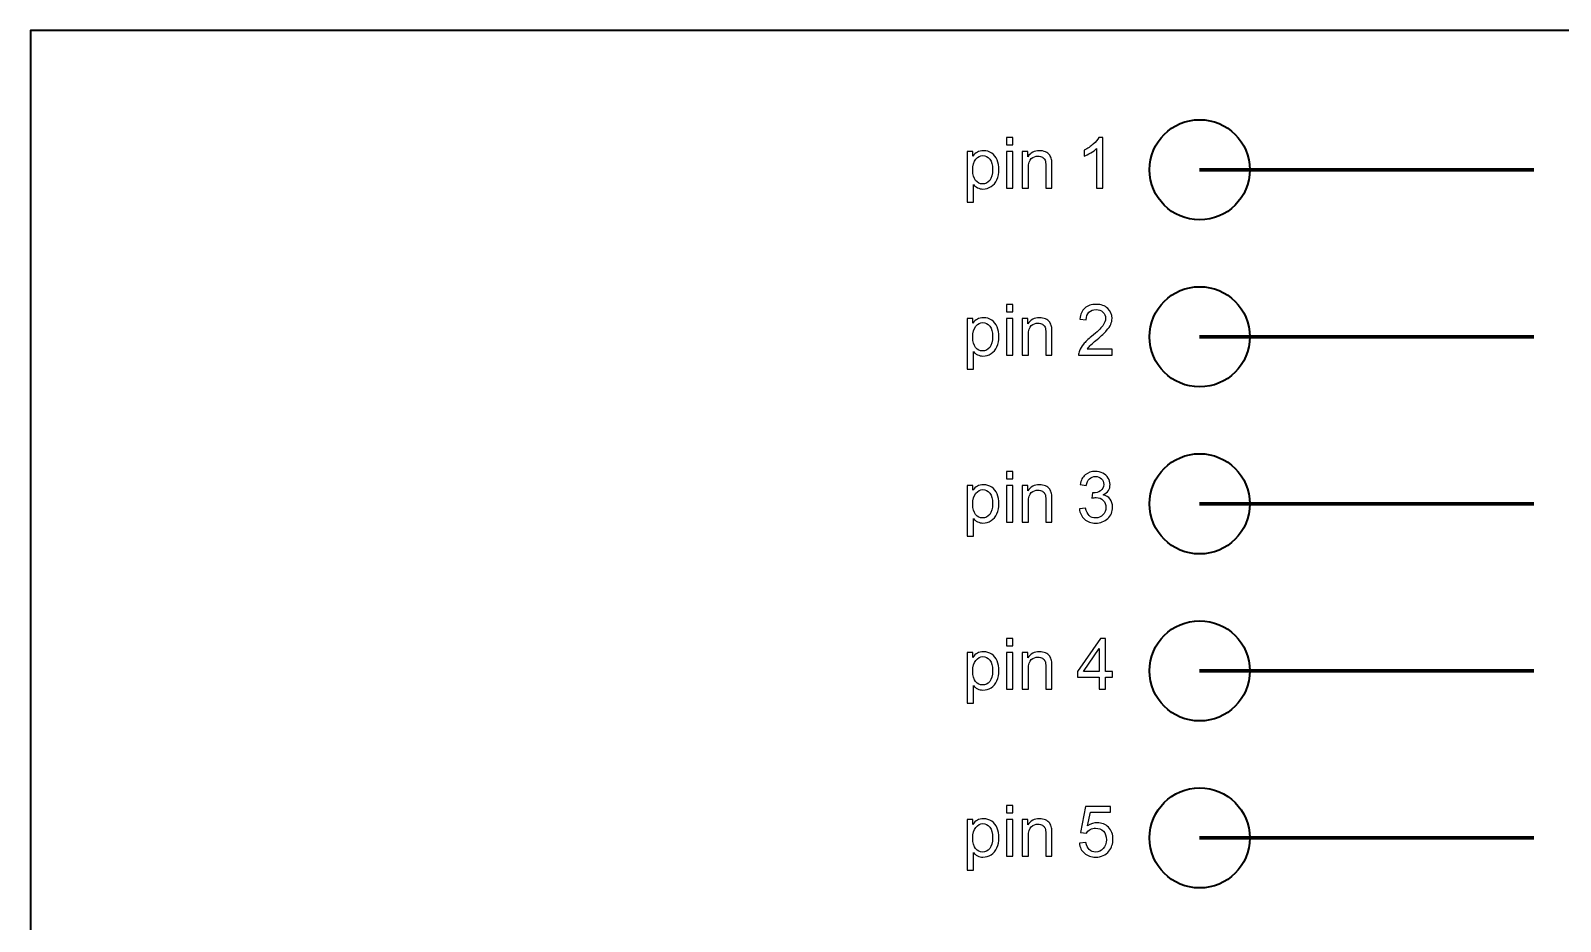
# Model space of a CAD drawing. Header units: centimetres. Extents: x -14.5 to -6.5, y -17.52 to -12.18.
# Drawn here: x -14.5 to -9.92, y -14.85 to -12.183 of the extents above; entities that cross this region are included whole.
import ezdxf

# ---------------------------------------------------------------- set-up
doc = ezdxf.new("R2010")
doc.units = ezdxf.units.CM
doc.header["$MEASUREMENT"] = 0
doc.layers.add('Layer 1', color=7, linetype='Continuous')

msp = doc.modelspace()

# ---------------------------------------------------------------- linework, layer by layer
at = {"layer": 'Layer 1', "color": 7, "lineweight": 35}
msp.add_lwpolyline([(-14.5, -17.51667), (-6.5, -17.51667), (-6.5, -12.18333), (-14.5, -12.18333), (-14.5, -17.51667)], close=True, dxfattribs=at)
at = {"layer": 'Layer 1', "color": 250, "lineweight": 35}
for centre in [(-11, -12.6), (-11, -13.1), (-11, -13.6), (-11, -14.1), (-11, -14.6)]:
    msp.add_ellipse(centre, major_axis=(0, 0.15), ratio=1, dxfattribs=at)
at = {"layer": 'Layer 1', "color": 250}
for points, knots in [([(-11.28994, -12.65506), (-11.28994, -12.65506), (-11.30853, -12.65506), (-11.30853, -12.65506), (-11.30853, -12.65506), (-11.30853, -12.65506), (-11.30853, -12.53652), (-11.30853, -12.53652), (-11.30853, -12.53652), (-11.31301, -12.54079), (-11.31887, -12.54506), (-11.32614, -12.54933), (-11.32614, -12.54933), (-11.33344, -12.5536), (-11.33997, -12.55681), (-11.34575, -12.55893), (-11.34575, -12.55893), (-11.34575, -12.55893), (-11.34575, -12.54097), (-11.34575, -12.54097), (-11.34575, -12.54097), (-11.33535, -12.53607), (-11.32624, -12.53014), (-11.31845, -12.52319), (-11.31845, -12.52319), (-11.31069, -12.5162), (-11.30515, -12.50947), (-11.3019, -12.5029), (-11.3019, -12.5029), (-11.3019, -12.5029), (-11.28994, -12.5029), (-11.28994, -12.5029), (-11.28994, -12.5029), (-11.28994, -12.5029), (-11.28994, -12.65506), (-11.28994, -12.65506)], [0, 0, 0, 0, 0.1111111, 0.1111111, 0.1111111, 0.1111111, 0.2222222, 0.2222222, 0.2222222, 0.2222222, 0.3333333, 0.3333333, 0.3333333, 0.3333333, 0.4444444, 0.4444444, 0.4444444, 0.4444444, 0.5555556, 0.5555556, 0.5555556, 0.5555556, 0.6666667, 0.6666667, 0.6666667, 0.6666667, 0.7777778, 0.7777778, 0.7777778, 0.7777778, 0.8888889, 0.8888889, 0.8888889, 0.8888889, 1, 1, 1, 1]), ([(-11.6961, -12.69711), (-11.6961, -12.69711), (-11.6961, -12.54531), (-11.6961, -12.54531), (-11.6961, -12.54531), (-11.6961, -12.54531), (-11.67917, -12.54531), (-11.67917, -12.54531), (-11.67917, -12.54531), (-11.67917, -12.54531), (-11.67917, -12.55956), (-11.67917, -12.55956), (-11.67917, -12.55956), (-11.67518, -12.55399), (-11.67066, -12.54979), (-11.66562, -12.547), (-11.66562, -12.547), (-11.66061, -12.54422), (-11.65451, -12.5428), (-11.64735, -12.5428), (-11.64735, -12.5428), (-11.63796, -12.5428), (-11.62971, -12.54524), (-11.62254, -12.55004), (-11.62254, -12.55004), (-11.61535, -12.55487), (-11.60995, -12.56168), (-11.60632, -12.57046), (-11.60632, -12.57046), (-11.60265, -12.57925), (-11.60081, -12.58888), (-11.60081, -12.59936), (-11.60081, -12.59936), (-11.60081, -12.61057), (-11.60282, -12.6207), (-11.60688, -12.62969), (-11.60688, -12.62969), (-11.6109, -12.63869), (-11.61676, -12.64557), (-11.62445, -12.65037), (-11.62445, -12.65037), (-11.63214, -12.65513), (-11.64022, -12.65753), (-11.64869, -12.65753), (-11.64869, -12.65753), (-11.65489, -12.65753), (-11.66043, -12.65622), (-11.66537, -12.65361), (-11.66537, -12.65361), (-11.67031, -12.651), (-11.67433, -12.64769), (-11.67751, -12.6437), (-11.67751, -12.6437), (-11.67751, -12.6437), (-11.67751, -12.69711), (-11.67751, -12.69711), (-11.67751, -12.69711), (-11.67751, -12.69711), (-11.6961, -12.69711), (-11.6961, -12.69711)], [0, 0, 0, 0, 0.0666667, 0.0666667, 0.0666667, 0.0666667, 0.1333333, 0.1333333, 0.1333333, 0.1333333, 0.2, 0.2, 0.2, 0.2, 0.2666667, 0.2666667, 0.2666667, 0.2666667, 0.3333333, 0.3333333, 0.3333333, 0.3333333, 0.4, 0.4, 0.4, 0.4, 0.4666667, 0.4666667, 0.4666667, 0.4666667, 0.5333333, 0.5333333, 0.5333333, 0.5333333, 0.6, 0.6, 0.6, 0.6, 0.6666667, 0.6666667, 0.6666667, 0.6666667, 0.7333333, 0.7333333, 0.7333333, 0.7333333, 0.8, 0.8, 0.8, 0.8, 0.8666667, 0.8666667, 0.8666667, 0.8666667, 0.9333333, 0.9333333, 0.9333333, 0.9333333, 1, 1, 1, 1]), ([(-11.57831, -12.52495), (-11.57831, -12.52495), (-11.57831, -12.50354), (-11.57831, -12.50354), (-11.57831, -12.50354), (-11.57831, -12.50354), (-11.55968, -12.50354), (-11.55968, -12.50354), (-11.55968, -12.50354), (-11.55968, -12.50354), (-11.55968, -12.52495), (-11.55968, -12.52495), (-11.55968, -12.52495), (-11.55968, -12.52495), (-11.57831, -12.52495), (-11.57831, -12.52495)], [0, 0, 0, 0, 0.25, 0.25, 0.25, 0.25, 0.5, 0.5, 0.5, 0.5, 0.75, 0.75, 0.75, 0.75, 1, 1, 1, 1]), ([(-11.57831, -12.65506), (-11.57831, -12.65506), (-11.57831, -12.54531), (-11.57831, -12.54531), (-11.57831, -12.54531), (-11.57831, -12.54531), (-11.55968, -12.54531), (-11.55968, -12.54531), (-11.55968, -12.54531), (-11.55968, -12.54531), (-11.55968, -12.65506), (-11.55968, -12.65506), (-11.55968, -12.65506), (-11.55968, -12.65506), (-11.57831, -12.65506), (-11.57831, -12.65506)], [0, 0, 0, 0, 0.25, 0.25, 0.25, 0.25, 0.5, 0.5, 0.5, 0.5, 0.75, 0.75, 0.75, 0.75, 1, 1, 1, 1]), ([(-11.53135, -12.65506), (-11.53135, -12.65506), (-11.53135, -12.54531), (-11.53135, -12.54531), (-11.53135, -12.54531), (-11.53135, -12.54531), (-11.51463, -12.54531), (-11.51463, -12.54531), (-11.51463, -12.54531), (-11.51463, -12.54531), (-11.51463, -12.5609), (-11.51463, -12.5609), (-11.51463, -12.5609), (-11.50655, -12.54884), (-11.49491, -12.5428), (-11.4797, -12.5428), (-11.4797, -12.5428), (-11.47307, -12.5428), (-11.467, -12.544), (-11.46146, -12.54637), (-11.46146, -12.54637), (-11.45589, -12.54877), (-11.45176, -12.55187), (-11.44901, -12.55575), (-11.44901, -12.55575), (-11.44622, -12.5596), (-11.44432, -12.56418), (-11.44319, -12.56947), (-11.44319, -12.56947), (-11.44252, -12.57293), (-11.44217, -12.57896), (-11.44217, -12.58757), (-11.44217, -12.58757), (-11.44217, -12.58757), (-11.44217, -12.65506), (-11.44217, -12.65506), (-11.44217, -12.65506), (-11.44217, -12.65506), (-11.46079, -12.65506), (-11.46079, -12.65506), (-11.46079, -12.65506), (-11.46079, -12.65506), (-11.46079, -12.58828), (-11.46079, -12.58828), (-11.46079, -12.58828), (-11.46079, -12.58073), (-11.4615, -12.57505), (-11.46295, -12.57127), (-11.46295, -12.57127), (-11.46439, -12.56753), (-11.46697, -12.56454), (-11.47064, -12.56231), (-11.47064, -12.56231), (-11.47434, -12.56006), (-11.47864, -12.55893), (-11.48362, -12.55893), (-11.48362, -12.55893), (-11.49156, -12.55893), (-11.49836, -12.56147), (-11.50415, -12.56648), (-11.50415, -12.56648), (-11.5099, -12.57152), (-11.51276, -12.58105), (-11.51276, -12.59512), (-11.51276, -12.59512), (-11.51276, -12.59512), (-11.51276, -12.65506), (-11.51276, -12.65506), (-11.51276, -12.65506), (-11.51276, -12.65506), (-11.53135, -12.65506), (-11.53135, -12.65506)], [0, 0, 0, 0, 0.0555556, 0.0555556, 0.0555556, 0.0555556, 0.1111111, 0.1111111, 0.1111111, 0.1111111, 0.1666667, 0.1666667, 0.1666667, 0.1666667, 0.2222222, 0.2222222, 0.2222222, 0.2222222, 0.2777778, 0.2777778, 0.2777778, 0.2777778, 0.3333333, 0.3333333, 0.3333333, 0.3333333, 0.3888889, 0.3888889, 0.3888889, 0.3888889, 0.4444444, 0.4444444, 0.4444444, 0.4444444, 0.5, 0.5, 0.5, 0.5, 0.5555556, 0.5555556, 0.5555556, 0.5555556, 0.6111111, 0.6111111, 0.6111111, 0.6111111, 0.6666667, 0.6666667, 0.6666667, 0.6666667, 0.7222222, 0.7222222, 0.7222222, 0.7222222, 0.7777778, 0.7777778, 0.7777778, 0.7777778, 0.8333333, 0.8333333, 0.8333333, 0.8333333, 0.8888889, 0.8888889, 0.8888889, 0.8888889, 0.9444444, 0.9444444, 0.9444444, 0.9444444, 1, 1, 1, 1]), ([(-11.67927, -12.6008), (-11.67927, -12.61491), (-11.67641, -12.62536), (-11.6707, -12.63213), (-11.6707, -12.63213), (-11.66498, -12.63887), (-11.65803, -12.64225), (-11.64992, -12.64225), (-11.64992, -12.64225), (-11.64167, -12.64225), (-11.63457, -12.63876), (-11.62868, -12.63174), (-11.62868, -12.63174), (-11.62279, -12.62476), (-11.61983, -12.61393), (-11.61983, -12.59925), (-11.61983, -12.59925), (-11.61983, -12.58524), (-11.62272, -12.5748), (-11.62847, -12.56782), (-11.62847, -12.56782), (-11.63422, -12.56087), (-11.6411, -12.55737), (-11.64907, -12.55737), (-11.64907, -12.55737), (-11.65701, -12.55737), (-11.66403, -12.56108), (-11.67013, -12.56849), (-11.67013, -12.56849), (-11.67624, -12.5759), (-11.67927, -12.58669), (-11.67927, -12.6008)], [0, 0, 0, 0, 0.125, 0.125, 0.125, 0.125, 0.25, 0.25, 0.25, 0.25, 0.375, 0.375, 0.375, 0.375, 0.5, 0.5, 0.5, 0.5, 0.625, 0.625, 0.625, 0.625, 0.75, 0.75, 0.75, 0.75, 0.875, 0.875, 0.875, 0.875, 1, 1, 1, 1]), ([(-11.57831, -13.02495), (-11.57831, -13.02495), (-11.57831, -13.00354), (-11.57831, -13.00354), (-11.57831, -13.00354), (-11.57831, -13.00354), (-11.55968, -13.00354), (-11.55968, -13.00354), (-11.55968, -13.00354), (-11.55968, -13.00354), (-11.55968, -13.02495), (-11.55968, -13.02495), (-11.55968, -13.02495), (-11.55968, -13.02495), (-11.57831, -13.02495), (-11.57831, -13.02495)], [0, 0, 0, 0, 0.25, 0.25, 0.25, 0.25, 0.5, 0.5, 0.5, 0.5, 0.75, 0.75, 0.75, 0.75, 1, 1, 1, 1]), ([(-11.26221, -13.13717), (-11.26221, -13.13717), (-11.26221, -13.15506), (-11.26221, -13.15506), (-11.26221, -13.15506), (-11.26221, -13.15506), (-11.36237, -13.15506), (-11.36237, -13.15506), (-11.36237, -13.15506), (-11.36251, -13.15058), (-11.3618, -13.14628), (-11.36022, -13.14215), (-11.36022, -13.14215), (-11.35768, -13.1353), (-11.35359, -13.1286), (-11.34798, -13.12197), (-11.34798, -13.12197), (-11.34233, -13.11537), (-11.33422, -13.10772), (-11.32363, -13.09904), (-11.32363, -13.09904), (-11.30716, -13.08553), (-11.29601, -13.07484), (-11.29023, -13.06693), (-11.29023, -13.06693), (-11.28444, -13.05907), (-11.28155, -13.05159), (-11.28155, -13.04457), (-11.28155, -13.04457), (-11.28155, -13.0372), (-11.28419, -13.03099), (-11.28945, -13.02591), (-11.28945, -13.02591), (-11.29474, -13.02086), (-11.30162, -13.01832), (-11.31009, -13.01832), (-11.31009, -13.01832), (-11.31905, -13.01832), (-11.32621, -13.021), (-11.33157, -13.0264), (-11.33157, -13.0264), (-11.33697, -13.03176), (-11.33969, -13.03921), (-11.33976, -13.0487), (-11.33976, -13.0487), (-11.33976, -13.0487), (-11.35888, -13.04676), (-11.35888, -13.04676), (-11.35888, -13.04676), (-11.35757, -13.03247), (-11.35263, -13.0216), (-11.3441, -13.01412), (-11.3441, -13.01412), (-11.33556, -13.00664), (-11.32406, -13.0029), (-11.30966, -13.0029), (-11.30966, -13.0029), (-11.29513, -13.0029), (-11.28363, -13.00696), (-11.27516, -13.01501), (-11.27516, -13.01501), (-11.26666, -13.02308), (-11.26243, -13.03307), (-11.26243, -13.04499), (-11.26243, -13.04499), (-11.26243, -13.05106), (-11.26366, -13.05702), (-11.26617, -13.06288), (-11.26617, -13.06288), (-11.26863, -13.06873), (-11.27276, -13.07491), (-11.27851, -13.08136), (-11.27851, -13.08136), (-11.28426, -13.08785), (-11.29382, -13.09674), (-11.30719, -13.10803), (-11.30719, -13.10803), (-11.31834, -13.11742), (-11.3255, -13.12377), (-11.32868, -13.12712), (-11.32868, -13.12712), (-11.33185, -13.13044), (-11.33446, -13.13379), (-11.33655, -13.13717), (-11.33655, -13.13717), (-11.33655, -13.13717), (-11.26221, -13.13717), (-11.26221, -13.13717)], [0, 0, 0, 0, 0.0454545, 0.0454545, 0.0454545, 0.0454545, 0.0909091, 0.0909091, 0.0909091, 0.0909091, 0.1363636, 0.1363636, 0.1363636, 0.1363636, 0.1818182, 0.1818182, 0.1818182, 0.1818182, 0.2272727, 0.2272727, 0.2272727, 0.2272727, 0.2727273, 0.2727273, 0.2727273, 0.2727273, 0.3181818, 0.3181818, 0.3181818, 0.3181818, 0.3636364, 0.3636364, 0.3636364, 0.3636364, 0.4090909, 0.4090909, 0.4090909, 0.4090909, 0.4545455, 0.4545455, 0.4545455, 0.4545455, 0.5, 0.5, 0.5, 0.5, 0.5454545, 0.5454545, 0.5454545, 0.5454545, 0.5909091, 0.5909091, 0.5909091, 0.5909091, 0.6363636, 0.6363636, 0.6363636, 0.6363636, 0.6818182, 0.6818182, 0.6818182, 0.6818182, 0.7272727, 0.7272727, 0.7272727, 0.7272727, 0.7727273, 0.7727273, 0.7727273, 0.7727273, 0.8181818, 0.8181818, 0.8181818, 0.8181818, 0.8636364, 0.8636364, 0.8636364, 0.8636364, 0.9090909, 0.9090909, 0.9090909, 0.9090909, 0.9545455, 0.9545455, 0.9545455, 0.9545455, 1, 1, 1, 1]), ([(-11.6961, -13.19711), (-11.6961, -13.19711), (-11.6961, -13.04531), (-11.6961, -13.04531), (-11.6961, -13.04531), (-11.6961, -13.04531), (-11.67917, -13.04531), (-11.67917, -13.04531), (-11.67917, -13.04531), (-11.67917, -13.04531), (-11.67917, -13.05956), (-11.67917, -13.05956), (-11.67917, -13.05956), (-11.67518, -13.05399), (-11.67066, -13.04979), (-11.66562, -13.047), (-11.66562, -13.047), (-11.66061, -13.04422), (-11.65451, -13.0428), (-11.64735, -13.0428), (-11.64735, -13.0428), (-11.63796, -13.0428), (-11.62971, -13.04524), (-11.62254, -13.05004), (-11.62254, -13.05004), (-11.61535, -13.05487), (-11.60995, -13.06168), (-11.60632, -13.07046), (-11.60632, -13.07046), (-11.60265, -13.07925), (-11.60081, -13.08888), (-11.60081, -13.09936), (-11.60081, -13.09936), (-11.60081, -13.11057), (-11.60282, -13.1207), (-11.60688, -13.12969), (-11.60688, -13.12969), (-11.6109, -13.13869), (-11.61676, -13.14557), (-11.62445, -13.15037), (-11.62445, -13.15037), (-11.63214, -13.15513), (-11.64022, -13.15753), (-11.64869, -13.15753), (-11.64869, -13.15753), (-11.65489, -13.15753), (-11.66043, -13.15622), (-11.66537, -13.15361), (-11.66537, -13.15361), (-11.67031, -13.151), (-11.67433, -13.14769), (-11.67751, -13.1437), (-11.67751, -13.1437), (-11.67751, -13.1437), (-11.67751, -13.19711), (-11.67751, -13.19711), (-11.67751, -13.19711), (-11.67751, -13.19711), (-11.6961, -13.19711), (-11.6961, -13.19711)], [0, 0, 0, 0, 0.0666667, 0.0666667, 0.0666667, 0.0666667, 0.1333333, 0.1333333, 0.1333333, 0.1333333, 0.2, 0.2, 0.2, 0.2, 0.2666667, 0.2666667, 0.2666667, 0.2666667, 0.3333333, 0.3333333, 0.3333333, 0.3333333, 0.4, 0.4, 0.4, 0.4, 0.4666667, 0.4666667, 0.4666667, 0.4666667, 0.5333333, 0.5333333, 0.5333333, 0.5333333, 0.6, 0.6, 0.6, 0.6, 0.6666667, 0.6666667, 0.6666667, 0.6666667, 0.7333333, 0.7333333, 0.7333333, 0.7333333, 0.8, 0.8, 0.8, 0.8, 0.8666667, 0.8666667, 0.8666667, 0.8666667, 0.9333333, 0.9333333, 0.9333333, 0.9333333, 1, 1, 1, 1]), ([(-11.57831, -13.15506), (-11.57831, -13.15506), (-11.57831, -13.04531), (-11.57831, -13.04531), (-11.57831, -13.04531), (-11.57831, -13.04531), (-11.55968, -13.04531), (-11.55968, -13.04531), (-11.55968, -13.04531), (-11.55968, -13.04531), (-11.55968, -13.15506), (-11.55968, -13.15506), (-11.55968, -13.15506), (-11.55968, -13.15506), (-11.57831, -13.15506), (-11.57831, -13.15506)], [0, 0, 0, 0, 0.25, 0.25, 0.25, 0.25, 0.5, 0.5, 0.5, 0.5, 0.75, 0.75, 0.75, 0.75, 1, 1, 1, 1]), ([(-11.53135, -13.15506), (-11.53135, -13.15506), (-11.53135, -13.04531), (-11.53135, -13.04531), (-11.53135, -13.04531), (-11.53135, -13.04531), (-11.51463, -13.04531), (-11.51463, -13.04531), (-11.51463, -13.04531), (-11.51463, -13.04531), (-11.51463, -13.0609), (-11.51463, -13.0609), (-11.51463, -13.0609), (-11.50655, -13.04884), (-11.49491, -13.0428), (-11.4797, -13.0428), (-11.4797, -13.0428), (-11.47307, -13.0428), (-11.467, -13.044), (-11.46146, -13.04637), (-11.46146, -13.04637), (-11.45589, -13.04877), (-11.45176, -13.05187), (-11.44901, -13.05575), (-11.44901, -13.05575), (-11.44622, -13.0596), (-11.44432, -13.06418), (-11.44319, -13.06947), (-11.44319, -13.06947), (-11.44252, -13.07293), (-11.44217, -13.07896), (-11.44217, -13.08757), (-11.44217, -13.08757), (-11.44217, -13.08757), (-11.44217, -13.15506), (-11.44217, -13.15506), (-11.44217, -13.15506), (-11.44217, -13.15506), (-11.46079, -13.15506), (-11.46079, -13.15506), (-11.46079, -13.15506), (-11.46079, -13.15506), (-11.46079, -13.08828), (-11.46079, -13.08828), (-11.46079, -13.08828), (-11.46079, -13.08073), (-11.4615, -13.07505), (-11.46295, -13.07127), (-11.46295, -13.07127), (-11.46439, -13.06753), (-11.46697, -13.06454), (-11.47064, -13.06231), (-11.47064, -13.06231), (-11.47434, -13.06006), (-11.47864, -13.05893), (-11.48362, -13.05893), (-11.48362, -13.05893), (-11.49156, -13.05893), (-11.49836, -13.06147), (-11.50415, -13.06648), (-11.50415, -13.06648), (-11.5099, -13.07152), (-11.51276, -13.08105), (-11.51276, -13.09512), (-11.51276, -13.09512), (-11.51276, -13.09512), (-11.51276, -13.15506), (-11.51276, -13.15506), (-11.51276, -13.15506), (-11.51276, -13.15506), (-11.53135, -13.15506), (-11.53135, -13.15506)], [0, 0, 0, 0, 0.0555556, 0.0555556, 0.0555556, 0.0555556, 0.1111111, 0.1111111, 0.1111111, 0.1111111, 0.1666667, 0.1666667, 0.1666667, 0.1666667, 0.2222222, 0.2222222, 0.2222222, 0.2222222, 0.2777778, 0.2777778, 0.2777778, 0.2777778, 0.3333333, 0.3333333, 0.3333333, 0.3333333, 0.3888889, 0.3888889, 0.3888889, 0.3888889, 0.4444444, 0.4444444, 0.4444444, 0.4444444, 0.5, 0.5, 0.5, 0.5, 0.5555556, 0.5555556, 0.5555556, 0.5555556, 0.6111111, 0.6111111, 0.6111111, 0.6111111, 0.6666667, 0.6666667, 0.6666667, 0.6666667, 0.7222222, 0.7222222, 0.7222222, 0.7222222, 0.7777778, 0.7777778, 0.7777778, 0.7777778, 0.8333333, 0.8333333, 0.8333333, 0.8333333, 0.8888889, 0.8888889, 0.8888889, 0.8888889, 0.9444444, 0.9444444, 0.9444444, 0.9444444, 1, 1, 1, 1]), ([(-11.67927, -13.1008), (-11.67927, -13.11491), (-11.67641, -13.12536), (-11.6707, -13.13213), (-11.6707, -13.13213), (-11.66498, -13.13887), (-11.65803, -13.14225), (-11.64992, -13.14225), (-11.64992, -13.14225), (-11.64167, -13.14225), (-11.63457, -13.13876), (-11.62868, -13.13174), (-11.62868, -13.13174), (-11.62279, -13.12476), (-11.61983, -13.11393), (-11.61983, -13.09925), (-11.61983, -13.09925), (-11.61983, -13.08524), (-11.62272, -13.0748), (-11.62847, -13.06782), (-11.62847, -13.06782), (-11.63422, -13.06087), (-11.6411, -13.05737), (-11.64907, -13.05737), (-11.64907, -13.05737), (-11.65701, -13.05737), (-11.66403, -13.06108), (-11.67013, -13.06849), (-11.67013, -13.06849), (-11.67624, -13.0759), (-11.67927, -13.08669), (-11.67927, -13.1008)], [0, 0, 0, 0, 0.125, 0.125, 0.125, 0.125, 0.25, 0.25, 0.25, 0.25, 0.375, 0.375, 0.375, 0.375, 0.5, 0.5, 0.5, 0.5, 0.625, 0.625, 0.625, 0.625, 0.75, 0.75, 0.75, 0.75, 0.875, 0.875, 0.875, 0.875, 1, 1, 1, 1]), ([(-11.57831, -13.52495), (-11.57831, -13.52495), (-11.57831, -13.50354), (-11.57831, -13.50354), (-11.57831, -13.50354), (-11.57831, -13.50354), (-11.55968, -13.50354), (-11.55968, -13.50354), (-11.55968, -13.50354), (-11.55968, -13.50354), (-11.55968, -13.52495), (-11.55968, -13.52495), (-11.55968, -13.52495), (-11.55968, -13.52495), (-11.57831, -13.52495), (-11.57831, -13.52495)], [0, 0, 0, 0, 0.25, 0.25, 0.25, 0.25, 0.5, 0.5, 0.5, 0.5, 0.75, 0.75, 0.75, 0.75, 1, 1, 1, 1]), ([(-11.3599, -13.61505), (-11.3599, -13.61505), (-11.34131, -13.61258), (-11.34131, -13.61258), (-11.34131, -13.61258), (-11.33916, -13.62313), (-11.33552, -13.63072), (-11.33041, -13.63537), (-11.33041, -13.63537), (-11.32526, -13.64003), (-11.31901, -13.64236), (-11.31164, -13.64236), (-11.31164, -13.64236), (-11.30289, -13.64236), (-11.29548, -13.63933), (-11.28945, -13.63326), (-11.28945, -13.63326), (-11.28345, -13.62719), (-11.28042, -13.61968), (-11.28042, -13.61072), (-11.28042, -13.61072), (-11.28042, -13.60218), (-11.2832, -13.59512), (-11.28878, -13.58958), (-11.28878, -13.58958), (-11.29439, -13.58404), (-11.30148, -13.58126), (-11.31009, -13.58126), (-11.31009, -13.58126), (-11.31361, -13.58126), (-11.31799, -13.58196), (-11.32321, -13.58334), (-11.32321, -13.58334), (-11.32321, -13.58334), (-11.32113, -13.56701), (-11.32113, -13.56701), (-11.32113, -13.56701), (-11.31989, -13.56715), (-11.31891, -13.56722), (-11.31813, -13.56722), (-11.31813, -13.56722), (-11.31023, -13.56722), (-11.3031, -13.56514), (-11.29675, -13.56101), (-11.29675, -13.56101), (-11.2904, -13.55688), (-11.28723, -13.5505), (-11.28723, -13.54189), (-11.28723, -13.54189), (-11.28723, -13.53508), (-11.28955, -13.5294), (-11.29418, -13.52495), (-11.29418, -13.52495), (-11.2988, -13.52047), (-11.30476, -13.51822), (-11.31206, -13.51822), (-11.31206, -13.51822), (-11.31929, -13.51822), (-11.32533, -13.52051), (-11.33012, -13.52502), (-11.33012, -13.52502), (-11.33496, -13.52957), (-11.33806, -13.53642), (-11.33944, -13.54552), (-11.33944, -13.54552), (-11.33944, -13.54552), (-11.35803, -13.5422), (-11.35803, -13.5422), (-11.35803, -13.5422), (-11.35577, -13.52972), (-11.35059, -13.52005), (-11.34254, -13.51321), (-11.34254, -13.51321), (-11.33446, -13.50636), (-11.32445, -13.5029), (-11.31245, -13.5029), (-11.31245, -13.5029), (-11.3042, -13.5029), (-11.29658, -13.5047), (-11.28963, -13.50823), (-11.28963, -13.50823), (-11.28268, -13.51179), (-11.27735, -13.51663), (-11.27364, -13.52277), (-11.27364, -13.52277), (-11.26998, -13.5289), (-11.26811, -13.5354), (-11.26811, -13.54231), (-11.26811, -13.54231), (-11.26811, -13.54884), (-11.26987, -13.5548), (-11.2734, -13.5602), (-11.2734, -13.5602), (-11.27693, -13.56556), (-11.28211, -13.56983), (-11.28899, -13.573), (-11.28899, -13.573), (-11.28003, -13.57505), (-11.27308, -13.57935), (-11.26811, -13.58588), (-11.26811, -13.58588), (-11.26317, -13.59237), (-11.2607, -13.60052), (-11.2607, -13.61029), (-11.2607, -13.61029), (-11.2607, -13.62352), (-11.2655, -13.63474), (-11.27516, -13.64395), (-11.27516, -13.64395), (-11.28479, -13.65315), (-11.297, -13.65774), (-11.31174, -13.65774), (-11.31174, -13.65774), (-11.32504, -13.65774), (-11.33609, -13.65379), (-11.34487, -13.64585), (-11.34487, -13.64585), (-11.35366, -13.63795), (-11.35867, -13.62768), (-11.3599, -13.61505)], [0, 0, 0, 0, 0.0333333, 0.0333333, 0.0333333, 0.0333333, 0.0666667, 0.0666667, 0.0666667, 0.0666667, 0.1, 0.1, 0.1, 0.1, 0.1333333, 0.1333333, 0.1333333, 0.1333333, 0.1666667, 0.1666667, 0.1666667, 0.1666667, 0.2, 0.2, 0.2, 0.2, 0.2333333, 0.2333333, 0.2333333, 0.2333333, 0.2666667, 0.2666667, 0.2666667, 0.2666667, 0.3, 0.3, 0.3, 0.3, 0.3333333, 0.3333333, 0.3333333, 0.3333333, 0.3666667, 0.3666667, 0.3666667, 0.3666667, 0.4, 0.4, 0.4, 0.4, 0.4333333, 0.4333333, 0.4333333, 0.4333333, 0.4666667, 0.4666667, 0.4666667, 0.4666667, 0.5, 0.5, 0.5, 0.5, 0.5333333, 0.5333333, 0.5333333, 0.5333333, 0.5666667, 0.5666667, 0.5666667, 0.5666667, 0.6, 0.6, 0.6, 0.6, 0.6333333, 0.6333333, 0.6333333, 0.6333333, 0.6666667, 0.6666667, 0.6666667, 0.6666667, 0.7, 0.7, 0.7, 0.7, 0.7333333, 0.7333333, 0.7333333, 0.7333333, 0.7666667, 0.7666667, 0.7666667, 0.7666667, 0.8, 0.8, 0.8, 0.8, 0.8333333, 0.8333333, 0.8333333, 0.8333333, 0.8666667, 0.8666667, 0.8666667, 0.8666667, 0.9, 0.9, 0.9, 0.9, 0.9333333, 0.9333333, 0.9333333, 0.9333333, 0.9666667, 0.9666667, 0.9666667, 0.9666667, 1, 1, 1, 1]), ([(-11.6961, -13.69711), (-11.6961, -13.69711), (-11.6961, -13.54531), (-11.6961, -13.54531), (-11.6961, -13.54531), (-11.6961, -13.54531), (-11.67917, -13.54531), (-11.67917, -13.54531), (-11.67917, -13.54531), (-11.67917, -13.54531), (-11.67917, -13.55956), (-11.67917, -13.55956), (-11.67917, -13.55956), (-11.67518, -13.55399), (-11.67066, -13.54979), (-11.66562, -13.547), (-11.66562, -13.547), (-11.66061, -13.54422), (-11.65451, -13.5428), (-11.64735, -13.5428), (-11.64735, -13.5428), (-11.63796, -13.5428), (-11.62971, -13.54524), (-11.62254, -13.55004), (-11.62254, -13.55004), (-11.61535, -13.55487), (-11.60995, -13.56168), (-11.60632, -13.57046), (-11.60632, -13.57046), (-11.60265, -13.57925), (-11.60081, -13.58888), (-11.60081, -13.59936), (-11.60081, -13.59936), (-11.60081, -13.61057), (-11.60282, -13.6207), (-11.60688, -13.62969), (-11.60688, -13.62969), (-11.6109, -13.63869), (-11.61676, -13.64557), (-11.62445, -13.65037), (-11.62445, -13.65037), (-11.63214, -13.65513), (-11.64022, -13.65753), (-11.64869, -13.65753), (-11.64869, -13.65753), (-11.65489, -13.65753), (-11.66043, -13.65622), (-11.66537, -13.65361), (-11.66537, -13.65361), (-11.67031, -13.651), (-11.67433, -13.64769), (-11.67751, -13.6437), (-11.67751, -13.6437), (-11.67751, -13.6437), (-11.67751, -13.69711), (-11.67751, -13.69711), (-11.67751, -13.69711), (-11.67751, -13.69711), (-11.6961, -13.69711), (-11.6961, -13.69711)], [0, 0, 0, 0, 0.0666667, 0.0666667, 0.0666667, 0.0666667, 0.1333333, 0.1333333, 0.1333333, 0.1333333, 0.2, 0.2, 0.2, 0.2, 0.2666667, 0.2666667, 0.2666667, 0.2666667, 0.3333333, 0.3333333, 0.3333333, 0.3333333, 0.4, 0.4, 0.4, 0.4, 0.4666667, 0.4666667, 0.4666667, 0.4666667, 0.5333333, 0.5333333, 0.5333333, 0.5333333, 0.6, 0.6, 0.6, 0.6, 0.6666667, 0.6666667, 0.6666667, 0.6666667, 0.7333333, 0.7333333, 0.7333333, 0.7333333, 0.8, 0.8, 0.8, 0.8, 0.8666667, 0.8666667, 0.8666667, 0.8666667, 0.9333333, 0.9333333, 0.9333333, 0.9333333, 1, 1, 1, 1]), ([(-11.57831, -13.65506), (-11.57831, -13.65506), (-11.57831, -13.54531), (-11.57831, -13.54531), (-11.57831, -13.54531), (-11.57831, -13.54531), (-11.55968, -13.54531), (-11.55968, -13.54531), (-11.55968, -13.54531), (-11.55968, -13.54531), (-11.55968, -13.65506), (-11.55968, -13.65506), (-11.55968, -13.65506), (-11.55968, -13.65506), (-11.57831, -13.65506), (-11.57831, -13.65506)], [0, 0, 0, 0, 0.25, 0.25, 0.25, 0.25, 0.5, 0.5, 0.5, 0.5, 0.75, 0.75, 0.75, 0.75, 1, 1, 1, 1]), ([(-11.53135, -13.65506), (-11.53135, -13.65506), (-11.53135, -13.54531), (-11.53135, -13.54531), (-11.53135, -13.54531), (-11.53135, -13.54531), (-11.51463, -13.54531), (-11.51463, -13.54531), (-11.51463, -13.54531), (-11.51463, -13.54531), (-11.51463, -13.5609), (-11.51463, -13.5609), (-11.51463, -13.5609), (-11.50655, -13.54884), (-11.49491, -13.5428), (-11.4797, -13.5428), (-11.4797, -13.5428), (-11.47307, -13.5428), (-11.467, -13.544), (-11.46146, -13.54637), (-11.46146, -13.54637), (-11.45589, -13.54877), (-11.45176, -13.55187), (-11.44901, -13.55575), (-11.44901, -13.55575), (-11.44622, -13.5596), (-11.44432, -13.56418), (-11.44319, -13.56947), (-11.44319, -13.56947), (-11.44252, -13.57293), (-11.44217, -13.57896), (-11.44217, -13.58757), (-11.44217, -13.58757), (-11.44217, -13.58757), (-11.44217, -13.65506), (-11.44217, -13.65506), (-11.44217, -13.65506), (-11.44217, -13.65506), (-11.46079, -13.65506), (-11.46079, -13.65506), (-11.46079, -13.65506), (-11.46079, -13.65506), (-11.46079, -13.58828), (-11.46079, -13.58828), (-11.46079, -13.58828), (-11.46079, -13.58073), (-11.4615, -13.57505), (-11.46295, -13.57127), (-11.46295, -13.57127), (-11.46439, -13.56753), (-11.46697, -13.56454), (-11.47064, -13.56231), (-11.47064, -13.56231), (-11.47434, -13.56006), (-11.47864, -13.55893), (-11.48362, -13.55893), (-11.48362, -13.55893), (-11.49156, -13.55893), (-11.49836, -13.56147), (-11.50415, -13.56648), (-11.50415, -13.56648), (-11.5099, -13.57152), (-11.51276, -13.58105), (-11.51276, -13.59512), (-11.51276, -13.59512), (-11.51276, -13.59512), (-11.51276, -13.65506), (-11.51276, -13.65506), (-11.51276, -13.65506), (-11.51276, -13.65506), (-11.53135, -13.65506), (-11.53135, -13.65506)], [0, 0, 0, 0, 0.0555556, 0.0555556, 0.0555556, 0.0555556, 0.1111111, 0.1111111, 0.1111111, 0.1111111, 0.1666667, 0.1666667, 0.1666667, 0.1666667, 0.2222222, 0.2222222, 0.2222222, 0.2222222, 0.2777778, 0.2777778, 0.2777778, 0.2777778, 0.3333333, 0.3333333, 0.3333333, 0.3333333, 0.3888889, 0.3888889, 0.3888889, 0.3888889, 0.4444444, 0.4444444, 0.4444444, 0.4444444, 0.5, 0.5, 0.5, 0.5, 0.5555556, 0.5555556, 0.5555556, 0.5555556, 0.6111111, 0.6111111, 0.6111111, 0.6111111, 0.6666667, 0.6666667, 0.6666667, 0.6666667, 0.7222222, 0.7222222, 0.7222222, 0.7222222, 0.7777778, 0.7777778, 0.7777778, 0.7777778, 0.8333333, 0.8333333, 0.8333333, 0.8333333, 0.8888889, 0.8888889, 0.8888889, 0.8888889, 0.9444444, 0.9444444, 0.9444444, 0.9444444, 1, 1, 1, 1]), ([(-11.67927, -13.6008), (-11.67927, -13.61491), (-11.67641, -13.62536), (-11.6707, -13.63213), (-11.6707, -13.63213), (-11.66498, -13.63887), (-11.65803, -13.64225), (-11.64992, -13.64225), (-11.64992, -13.64225), (-11.64167, -13.64225), (-11.63457, -13.63876), (-11.62868, -13.63174), (-11.62868, -13.63174), (-11.62279, -13.62476), (-11.61983, -13.61393), (-11.61983, -13.59925), (-11.61983, -13.59925), (-11.61983, -13.58524), (-11.62272, -13.5748), (-11.62847, -13.56782), (-11.62847, -13.56782), (-11.63422, -13.56087), (-11.6411, -13.55737), (-11.64907, -13.55737), (-11.64907, -13.55737), (-11.65701, -13.55737), (-11.66403, -13.56108), (-11.67013, -13.56849), (-11.67013, -13.56849), (-11.67624, -13.5759), (-11.67927, -13.58669), (-11.67927, -13.6008)], [0, 0, 0, 0, 0.125, 0.125, 0.125, 0.125, 0.25, 0.25, 0.25, 0.25, 0.375, 0.375, 0.375, 0.375, 0.5, 0.5, 0.5, 0.5, 0.625, 0.625, 0.625, 0.625, 0.75, 0.75, 0.75, 0.75, 0.875, 0.875, 0.875, 0.875, 1, 1, 1, 1]), ([(-11.57831, -14.02495), (-11.57831, -14.02495), (-11.57831, -14.00354), (-11.57831, -14.00354), (-11.57831, -14.00354), (-11.57831, -14.00354), (-11.55968, -14.00354), (-11.55968, -14.00354), (-11.55968, -14.00354), (-11.55968, -14.00354), (-11.55968, -14.02495), (-11.55968, -14.02495), (-11.55968, -14.02495), (-11.55968, -14.02495), (-11.57831, -14.02495), (-11.57831, -14.02495)], [0, 0, 0, 0, 0.25, 0.25, 0.25, 0.25, 0.5, 0.5, 0.5, 0.5, 0.75, 0.75, 0.75, 0.75, 1, 1, 1, 1]), ([(-11.30039, -14.15506), (-11.30039, -14.15506), (-11.30039, -14.11879), (-11.30039, -14.11879), (-11.30039, -14.11879), (-11.30039, -14.11879), (-11.36611, -14.11879), (-11.36611, -14.11879), (-11.36611, -14.11879), (-11.36611, -14.11879), (-11.36611, -14.10172), (-11.36611, -14.10172), (-11.36611, -14.10172), (-11.36611, -14.10172), (-11.29696, -14.00354), (-11.29696, -14.00354), (-11.29696, -14.00354), (-11.29696, -14.00354), (-11.28176, -14.00354), (-11.28176, -14.00354), (-11.28176, -14.00354), (-11.28176, -14.00354), (-11.28176, -14.10172), (-11.28176, -14.10172), (-11.28176, -14.10172), (-11.28176, -14.10172), (-11.2613, -14.10172), (-11.2613, -14.10172), (-11.2613, -14.10172), (-11.2613, -14.10172), (-11.2613, -14.11879), (-11.2613, -14.11879), (-11.2613, -14.11879), (-11.2613, -14.11879), (-11.28176, -14.11879), (-11.28176, -14.11879), (-11.28176, -14.11879), (-11.28176, -14.11879), (-11.28176, -14.15506), (-11.28176, -14.15506), (-11.28176, -14.15506), (-11.28176, -14.15506), (-11.30039, -14.15506), (-11.30039, -14.15506)], [0, 0, 0, 0, 0.0909091, 0.0909091, 0.0909091, 0.0909091, 0.1818182, 0.1818182, 0.1818182, 0.1818182, 0.2727273, 0.2727273, 0.2727273, 0.2727273, 0.3636364, 0.3636364, 0.3636364, 0.3636364, 0.4545455, 0.4545455, 0.4545455, 0.4545455, 0.5454545, 0.5454545, 0.5454545, 0.5454545, 0.6363636, 0.6363636, 0.6363636, 0.6363636, 0.7272727, 0.7272727, 0.7272727, 0.7272727, 0.8181818, 0.8181818, 0.8181818, 0.8181818, 0.9090909, 0.9090909, 0.9090909, 0.9090909, 1, 1, 1, 1]), ([(-11.6961, -14.19711), (-11.6961, -14.19711), (-11.6961, -14.04531), (-11.6961, -14.04531), (-11.6961, -14.04531), (-11.6961, -14.04531), (-11.67917, -14.04531), (-11.67917, -14.04531), (-11.67917, -14.04531), (-11.67917, -14.04531), (-11.67917, -14.05956), (-11.67917, -14.05956), (-11.67917, -14.05956), (-11.67518, -14.05399), (-11.67066, -14.04979), (-11.66562, -14.047), (-11.66562, -14.047), (-11.66061, -14.04422), (-11.65451, -14.0428), (-11.64735, -14.0428), (-11.64735, -14.0428), (-11.63796, -14.0428), (-11.62971, -14.04524), (-11.62254, -14.05004), (-11.62254, -14.05004), (-11.61535, -14.05487), (-11.60995, -14.06168), (-11.60632, -14.07046), (-11.60632, -14.07046), (-11.60265, -14.07925), (-11.60081, -14.08888), (-11.60081, -14.09936), (-11.60081, -14.09936), (-11.60081, -14.11057), (-11.60282, -14.1207), (-11.60688, -14.12969), (-11.60688, -14.12969), (-11.6109, -14.13869), (-11.61676, -14.14557), (-11.62445, -14.15037), (-11.62445, -14.15037), (-11.63214, -14.15513), (-11.64022, -14.15753), (-11.64869, -14.15753), (-11.64869, -14.15753), (-11.65489, -14.15753), (-11.66043, -14.15622), (-11.66537, -14.15361), (-11.66537, -14.15361), (-11.67031, -14.151), (-11.67433, -14.14769), (-11.67751, -14.1437), (-11.67751, -14.1437), (-11.67751, -14.1437), (-11.67751, -14.19711), (-11.67751, -14.19711), (-11.67751, -14.19711), (-11.67751, -14.19711), (-11.6961, -14.19711), (-11.6961, -14.19711)], [0, 0, 0, 0, 0.0666667, 0.0666667, 0.0666667, 0.0666667, 0.1333333, 0.1333333, 0.1333333, 0.1333333, 0.2, 0.2, 0.2, 0.2, 0.2666667, 0.2666667, 0.2666667, 0.2666667, 0.3333333, 0.3333333, 0.3333333, 0.3333333, 0.4, 0.4, 0.4, 0.4, 0.4666667, 0.4666667, 0.4666667, 0.4666667, 0.5333333, 0.5333333, 0.5333333, 0.5333333, 0.6, 0.6, 0.6, 0.6, 0.6666667, 0.6666667, 0.6666667, 0.6666667, 0.7333333, 0.7333333, 0.7333333, 0.7333333, 0.8, 0.8, 0.8, 0.8, 0.8666667, 0.8666667, 0.8666667, 0.8666667, 0.9333333, 0.9333333, 0.9333333, 0.9333333, 1, 1, 1, 1]), ([(-11.67927, -14.1008), (-11.67927, -14.11491), (-11.67641, -14.12536), (-11.6707, -14.13213), (-11.6707, -14.13213), (-11.66498, -14.13887), (-11.65803, -14.14225), (-11.64992, -14.14225), (-11.64992, -14.14225), (-11.64167, -14.14225), (-11.63457, -14.13876), (-11.62868, -14.13174), (-11.62868, -14.13174), (-11.62279, -14.12476), (-11.61983, -14.11393), (-11.61983, -14.09925), (-11.61983, -14.09925), (-11.61983, -14.08524), (-11.62272, -14.0748), (-11.62847, -14.06782), (-11.62847, -14.06782), (-11.63422, -14.06087), (-11.6411, -14.05737), (-11.64907, -14.05737), (-11.64907, -14.05737), (-11.65701, -14.05737), (-11.66403, -14.06108), (-11.67013, -14.06849), (-11.67013, -14.06849), (-11.67624, -14.0759), (-11.67927, -14.08669), (-11.67927, -14.1008)], [0, 0, 0, 0, 0.125, 0.125, 0.125, 0.125, 0.25, 0.25, 0.25, 0.25, 0.375, 0.375, 0.375, 0.375, 0.5, 0.5, 0.5, 0.5, 0.625, 0.625, 0.625, 0.625, 0.75, 0.75, 0.75, 0.75, 0.875, 0.875, 0.875, 0.875, 1, 1, 1, 1]), ([(-11.57831, -14.15506), (-11.57831, -14.15506), (-11.57831, -14.04531), (-11.57831, -14.04531), (-11.57831, -14.04531), (-11.57831, -14.04531), (-11.55968, -14.04531), (-11.55968, -14.04531), (-11.55968, -14.04531), (-11.55968, -14.04531), (-11.55968, -14.15506), (-11.55968, -14.15506), (-11.55968, -14.15506), (-11.55968, -14.15506), (-11.57831, -14.15506), (-11.57831, -14.15506)], [0, 0, 0, 0, 0.25, 0.25, 0.25, 0.25, 0.5, 0.5, 0.5, 0.5, 0.75, 0.75, 0.75, 0.75, 1, 1, 1, 1]), ([(-11.53135, -14.15506), (-11.53135, -14.15506), (-11.53135, -14.04531), (-11.53135, -14.04531), (-11.53135, -14.04531), (-11.53135, -14.04531), (-11.51463, -14.04531), (-11.51463, -14.04531), (-11.51463, -14.04531), (-11.51463, -14.04531), (-11.51463, -14.0609), (-11.51463, -14.0609), (-11.51463, -14.0609), (-11.50655, -14.04884), (-11.49491, -14.0428), (-11.4797, -14.0428), (-11.4797, -14.0428), (-11.47307, -14.0428), (-11.467, -14.044), (-11.46146, -14.04637), (-11.46146, -14.04637), (-11.45589, -14.04877), (-11.45176, -14.05187), (-11.44901, -14.05575), (-11.44901, -14.05575), (-11.44622, -14.0596), (-11.44432, -14.06418), (-11.44319, -14.06947), (-11.44319, -14.06947), (-11.44252, -14.07293), (-11.44217, -14.07896), (-11.44217, -14.08757), (-11.44217, -14.08757), (-11.44217, -14.08757), (-11.44217, -14.15506), (-11.44217, -14.15506), (-11.44217, -14.15506), (-11.44217, -14.15506), (-11.46079, -14.15506), (-11.46079, -14.15506), (-11.46079, -14.15506), (-11.46079, -14.15506), (-11.46079, -14.08828), (-11.46079, -14.08828), (-11.46079, -14.08828), (-11.46079, -14.08073), (-11.4615, -14.07505), (-11.46295, -14.07127), (-11.46295, -14.07127), (-11.46439, -14.06753), (-11.46697, -14.06454), (-11.47064, -14.06231), (-11.47064, -14.06231), (-11.47434, -14.06006), (-11.47864, -14.05893), (-11.48362, -14.05893), (-11.48362, -14.05893), (-11.49156, -14.05893), (-11.49836, -14.06147), (-11.50415, -14.06648), (-11.50415, -14.06648), (-11.5099, -14.07152), (-11.51276, -14.08105), (-11.51276, -14.09512), (-11.51276, -14.09512), (-11.51276, -14.09512), (-11.51276, -14.15506), (-11.51276, -14.15506), (-11.51276, -14.15506), (-11.51276, -14.15506), (-11.53135, -14.15506), (-11.53135, -14.15506)], [0, 0, 0, 0, 0.0555556, 0.0555556, 0.0555556, 0.0555556, 0.1111111, 0.1111111, 0.1111111, 0.1111111, 0.1666667, 0.1666667, 0.1666667, 0.1666667, 0.2222222, 0.2222222, 0.2222222, 0.2222222, 0.2777778, 0.2777778, 0.2777778, 0.2777778, 0.3333333, 0.3333333, 0.3333333, 0.3333333, 0.3888889, 0.3888889, 0.3888889, 0.3888889, 0.4444444, 0.4444444, 0.4444444, 0.4444444, 0.5, 0.5, 0.5, 0.5, 0.5555556, 0.5555556, 0.5555556, 0.5555556, 0.6111111, 0.6111111, 0.6111111, 0.6111111, 0.6666667, 0.6666667, 0.6666667, 0.6666667, 0.7222222, 0.7222222, 0.7222222, 0.7222222, 0.7777778, 0.7777778, 0.7777778, 0.7777778, 0.8333333, 0.8333333, 0.8333333, 0.8333333, 0.8888889, 0.8888889, 0.8888889, 0.8888889, 0.9444444, 0.9444444, 0.9444444, 0.9444444, 1, 1, 1, 1]), ([(-11.30039, -14.10172), (-11.30039, -14.10172), (-11.30039, -14.03342), (-11.30039, -14.03342), (-11.30039, -14.03342), (-11.30039, -14.03342), (-11.3478, -14.10172), (-11.3478, -14.10172), (-11.3478, -14.10172), (-11.3478, -14.10172), (-11.30039, -14.10172), (-11.30039, -14.10172)], [0, 0, 0, 0, 0.3333333, 0.3333333, 0.3333333, 0.3333333, 0.6666667, 0.6666667, 0.6666667, 0.6666667, 1, 1, 1, 1]), ([(-11.57831, -14.52495), (-11.57831, -14.52495), (-11.57831, -14.50354), (-11.57831, -14.50354), (-11.57831, -14.50354), (-11.57831, -14.50354), (-11.55968, -14.50354), (-11.55968, -14.50354), (-11.55968, -14.50354), (-11.55968, -14.50354), (-11.55968, -14.52495), (-11.55968, -14.52495), (-11.55968, -14.52495), (-11.55968, -14.52495), (-11.57831, -14.52495), (-11.57831, -14.52495)], [0, 0, 0, 0, 0.25, 0.25, 0.25, 0.25, 0.5, 0.5, 0.5, 0.5, 0.75, 0.75, 0.75, 0.75, 1, 1, 1, 1]), ([(-11.36001, -14.61537), (-11.36001, -14.61537), (-11.34046, -14.61371), (-11.34046, -14.61371), (-11.34046, -14.61371), (-11.33902, -14.62324), (-11.33566, -14.63037), (-11.33041, -14.63516), (-11.33041, -14.63516), (-11.32512, -14.63996), (-11.31877, -14.64236), (-11.31132, -14.64236), (-11.31132, -14.64236), (-11.30236, -14.64236), (-11.29478, -14.63897), (-11.2886, -14.63223), (-11.2886, -14.63223), (-11.28239, -14.62546), (-11.27929, -14.6165), (-11.27929, -14.60535), (-11.27929, -14.60535), (-11.27929, -14.59473), (-11.28225, -14.58637), (-11.28821, -14.58023), (-11.28821, -14.58023), (-11.29418, -14.5741), (-11.30197, -14.57103), (-11.31164, -14.57103), (-11.31164, -14.57103), (-11.31764, -14.57103), (-11.32303, -14.5724), (-11.32787, -14.57512), (-11.32787, -14.57512), (-11.3327, -14.57784), (-11.33648, -14.58136), (-11.33923, -14.5857), (-11.33923, -14.5857), (-11.33923, -14.5857), (-11.35669, -14.58344), (-11.35669, -14.58344), (-11.35669, -14.58344), (-11.35669, -14.58344), (-11.34201, -14.50562), (-11.34201, -14.50562), (-11.34201, -14.50562), (-11.34201, -14.50562), (-11.26666, -14.50562), (-11.26666, -14.50562), (-11.26666, -14.50562), (-11.26666, -14.50562), (-11.26666, -14.5234), (-11.26666, -14.5234), (-11.26666, -14.5234), (-11.26666, -14.5234), (-11.32713, -14.5234), (-11.32713, -14.5234), (-11.32713, -14.5234), (-11.32713, -14.5234), (-11.33531, -14.56411), (-11.33531, -14.56411), (-11.33531, -14.56411), (-11.32621, -14.55776), (-11.31665, -14.55459), (-11.30666, -14.55459), (-11.30666, -14.55459), (-11.29344, -14.55459), (-11.28229, -14.55917), (-11.27319, -14.56835), (-11.27319, -14.56835), (-11.26408, -14.57752), (-11.25953, -14.5893), (-11.25953, -14.60369), (-11.25953, -14.60369), (-11.25953, -14.61742), (-11.26355, -14.62927), (-11.27153, -14.63926), (-11.27153, -14.63926), (-11.28126, -14.6515), (-11.29453, -14.65764), (-11.31132, -14.65764), (-11.31132, -14.65764), (-11.32512, -14.65764), (-11.33637, -14.65379), (-11.34508, -14.64606), (-11.34508, -14.64606), (-11.3538, -14.63834), (-11.35877, -14.62811), (-11.36001, -14.61537)], [0, 0, 0, 0, 0.0454545, 0.0454545, 0.0454545, 0.0454545, 0.0909091, 0.0909091, 0.0909091, 0.0909091, 0.1363636, 0.1363636, 0.1363636, 0.1363636, 0.1818182, 0.1818182, 0.1818182, 0.1818182, 0.2272727, 0.2272727, 0.2272727, 0.2272727, 0.2727273, 0.2727273, 0.2727273, 0.2727273, 0.3181818, 0.3181818, 0.3181818, 0.3181818, 0.3636364, 0.3636364, 0.3636364, 0.3636364, 0.4090909, 0.4090909, 0.4090909, 0.4090909, 0.4545455, 0.4545455, 0.4545455, 0.4545455, 0.5, 0.5, 0.5, 0.5, 0.5454545, 0.5454545, 0.5454545, 0.5454545, 0.5909091, 0.5909091, 0.5909091, 0.5909091, 0.6363636, 0.6363636, 0.6363636, 0.6363636, 0.6818182, 0.6818182, 0.6818182, 0.6818182, 0.7272727, 0.7272727, 0.7272727, 0.7272727, 0.7727273, 0.7727273, 0.7727273, 0.7727273, 0.8181818, 0.8181818, 0.8181818, 0.8181818, 0.8636364, 0.8636364, 0.8636364, 0.8636364, 0.9090909, 0.9090909, 0.9090909, 0.9090909, 0.9545455, 0.9545455, 0.9545455, 0.9545455, 1, 1, 1, 1]), ([(-11.6961, -14.69711), (-11.6961, -14.69711), (-11.6961, -14.54531), (-11.6961, -14.54531), (-11.6961, -14.54531), (-11.6961, -14.54531), (-11.67917, -14.54531), (-11.67917, -14.54531), (-11.67917, -14.54531), (-11.67917, -14.54531), (-11.67917, -14.55956), (-11.67917, -14.55956), (-11.67917, -14.55956), (-11.67518, -14.55399), (-11.67066, -14.54979), (-11.66562, -14.547), (-11.66562, -14.547), (-11.66061, -14.54422), (-11.65451, -14.5428), (-11.64735, -14.5428), (-11.64735, -14.5428), (-11.63796, -14.5428), (-11.62971, -14.54524), (-11.62254, -14.55004), (-11.62254, -14.55004), (-11.61535, -14.55487), (-11.60995, -14.56168), (-11.60632, -14.57046), (-11.60632, -14.57046), (-11.60265, -14.57925), (-11.60081, -14.58888), (-11.60081, -14.59936), (-11.60081, -14.59936), (-11.60081, -14.61057), (-11.60282, -14.6207), (-11.60688, -14.62969), (-11.60688, -14.62969), (-11.6109, -14.63869), (-11.61676, -14.64557), (-11.62445, -14.65037), (-11.62445, -14.65037), (-11.63214, -14.65513), (-11.64022, -14.65753), (-11.64869, -14.65753), (-11.64869, -14.65753), (-11.65489, -14.65753), (-11.66043, -14.65622), (-11.66537, -14.65361), (-11.66537, -14.65361), (-11.67031, -14.651), (-11.67433, -14.64769), (-11.67751, -14.6437), (-11.67751, -14.6437), (-11.67751, -14.6437), (-11.67751, -14.69711), (-11.67751, -14.69711), (-11.67751, -14.69711), (-11.67751, -14.69711), (-11.6961, -14.69711), (-11.6961, -14.69711)], [0, 0, 0, 0, 0.0666667, 0.0666667, 0.0666667, 0.0666667, 0.1333333, 0.1333333, 0.1333333, 0.1333333, 0.2, 0.2, 0.2, 0.2, 0.2666667, 0.2666667, 0.2666667, 0.2666667, 0.3333333, 0.3333333, 0.3333333, 0.3333333, 0.4, 0.4, 0.4, 0.4, 0.4666667, 0.4666667, 0.4666667, 0.4666667, 0.5333333, 0.5333333, 0.5333333, 0.5333333, 0.6, 0.6, 0.6, 0.6, 0.6666667, 0.6666667, 0.6666667, 0.6666667, 0.7333333, 0.7333333, 0.7333333, 0.7333333, 0.8, 0.8, 0.8, 0.8, 0.8666667, 0.8666667, 0.8666667, 0.8666667, 0.9333333, 0.9333333, 0.9333333, 0.9333333, 1, 1, 1, 1]), ([(-11.67927, -14.6008), (-11.67927, -14.61491), (-11.67641, -14.62536), (-11.6707, -14.63213), (-11.6707, -14.63213), (-11.66498, -14.63887), (-11.65803, -14.64225), (-11.64992, -14.64225), (-11.64992, -14.64225), (-11.64167, -14.64225), (-11.63457, -14.63876), (-11.62868, -14.63174), (-11.62868, -14.63174), (-11.62279, -14.62476), (-11.61983, -14.61393), (-11.61983, -14.59925), (-11.61983, -14.59925), (-11.61983, -14.58524), (-11.62272, -14.5748), (-11.62847, -14.56782), (-11.62847, -14.56782), (-11.63422, -14.56087), (-11.6411, -14.55737), (-11.64907, -14.55737), (-11.64907, -14.55737), (-11.65701, -14.55737), (-11.66403, -14.56108), (-11.67013, -14.56849), (-11.67013, -14.56849), (-11.67624, -14.5759), (-11.67927, -14.58669), (-11.67927, -14.6008)], [0, 0, 0, 0, 0.125, 0.125, 0.125, 0.125, 0.25, 0.25, 0.25, 0.25, 0.375, 0.375, 0.375, 0.375, 0.5, 0.5, 0.5, 0.5, 0.625, 0.625, 0.625, 0.625, 0.75, 0.75, 0.75, 0.75, 0.875, 0.875, 0.875, 0.875, 1, 1, 1, 1]), ([(-11.57831, -14.65506), (-11.57831, -14.65506), (-11.57831, -14.54531), (-11.57831, -14.54531), (-11.57831, -14.54531), (-11.57831, -14.54531), (-11.55968, -14.54531), (-11.55968, -14.54531), (-11.55968, -14.54531), (-11.55968, -14.54531), (-11.55968, -14.65506), (-11.55968, -14.65506), (-11.55968, -14.65506), (-11.55968, -14.65506), (-11.57831, -14.65506), (-11.57831, -14.65506)], [0, 0, 0, 0, 0.25, 0.25, 0.25, 0.25, 0.5, 0.5, 0.5, 0.5, 0.75, 0.75, 0.75, 0.75, 1, 1, 1, 1]), ([(-11.53135, -14.65506), (-11.53135, -14.65506), (-11.53135, -14.54531), (-11.53135, -14.54531), (-11.53135, -14.54531), (-11.53135, -14.54531), (-11.51463, -14.54531), (-11.51463, -14.54531), (-11.51463, -14.54531), (-11.51463, -14.54531), (-11.51463, -14.5609), (-11.51463, -14.5609), (-11.51463, -14.5609), (-11.50655, -14.54884), (-11.49491, -14.5428), (-11.4797, -14.5428), (-11.4797, -14.5428), (-11.47307, -14.5428), (-11.467, -14.544), (-11.46146, -14.54637), (-11.46146, -14.54637), (-11.45589, -14.54877), (-11.45176, -14.55187), (-11.44901, -14.55575), (-11.44901, -14.55575), (-11.44622, -14.5596), (-11.44432, -14.56418), (-11.44319, -14.56947), (-11.44319, -14.56947), (-11.44252, -14.57293), (-11.44217, -14.57896), (-11.44217, -14.58757), (-11.44217, -14.58757), (-11.44217, -14.58757), (-11.44217, -14.65506), (-11.44217, -14.65506), (-11.44217, -14.65506), (-11.44217, -14.65506), (-11.46079, -14.65506), (-11.46079, -14.65506), (-11.46079, -14.65506), (-11.46079, -14.65506), (-11.46079, -14.58828), (-11.46079, -14.58828), (-11.46079, -14.58828), (-11.46079, -14.58073), (-11.4615, -14.57505), (-11.46295, -14.57127), (-11.46295, -14.57127), (-11.46439, -14.56753), (-11.46697, -14.56454), (-11.47064, -14.56231), (-11.47064, -14.56231), (-11.47434, -14.56006), (-11.47864, -14.55893), (-11.48362, -14.55893), (-11.48362, -14.55893), (-11.49156, -14.55893), (-11.49836, -14.56147), (-11.50415, -14.56648), (-11.50415, -14.56648), (-11.5099, -14.57152), (-11.51276, -14.58105), (-11.51276, -14.59512), (-11.51276, -14.59512), (-11.51276, -14.59512), (-11.51276, -14.65506), (-11.51276, -14.65506), (-11.51276, -14.65506), (-11.51276, -14.65506), (-11.53135, -14.65506), (-11.53135, -14.65506)], [0, 0, 0, 0, 0.0555556, 0.0555556, 0.0555556, 0.0555556, 0.1111111, 0.1111111, 0.1111111, 0.1111111, 0.1666667, 0.1666667, 0.1666667, 0.1666667, 0.2222222, 0.2222222, 0.2222222, 0.2222222, 0.2777778, 0.2777778, 0.2777778, 0.2777778, 0.3333333, 0.3333333, 0.3333333, 0.3333333, 0.3888889, 0.3888889, 0.3888889, 0.3888889, 0.4444444, 0.4444444, 0.4444444, 0.4444444, 0.5, 0.5, 0.5, 0.5, 0.5555556, 0.5555556, 0.5555556, 0.5555556, 0.6111111, 0.6111111, 0.6111111, 0.6111111, 0.6666667, 0.6666667, 0.6666667, 0.6666667, 0.7222222, 0.7222222, 0.7222222, 0.7222222, 0.7777778, 0.7777778, 0.7777778, 0.7777778, 0.8333333, 0.8333333, 0.8333333, 0.8333333, 0.8888889, 0.8888889, 0.8888889, 0.8888889, 0.9444444, 0.9444444, 0.9444444, 0.9444444, 1, 1, 1, 1])]:
    msp.add_open_spline(points, degree=3, knots=knots, dxfattribs=at)
at = {"layer": 'Layer 1', "color": 250, "lineweight": 106}
for points in [[(-11, -12.6), (-11, -12.6), (-10, -12.6), (-10, -12.6)], [(-11, -13.1), (-11, -13.1), (-10, -13.1), (-10, -13.1)], [(-11, -13.6), (-11, -13.6), (-10, -13.6), (-10, -13.6)], [(-11, -14.1), (-11, -14.1), (-10, -14.1), (-10, -14.1)], [(-11, -14.6), (-11, -14.6), (-10, -14.6), (-10, -14.6)]]:
    msp.add_open_spline(points, degree=3, dxfattribs=at)

doc.saveas('drawing.dxf')
